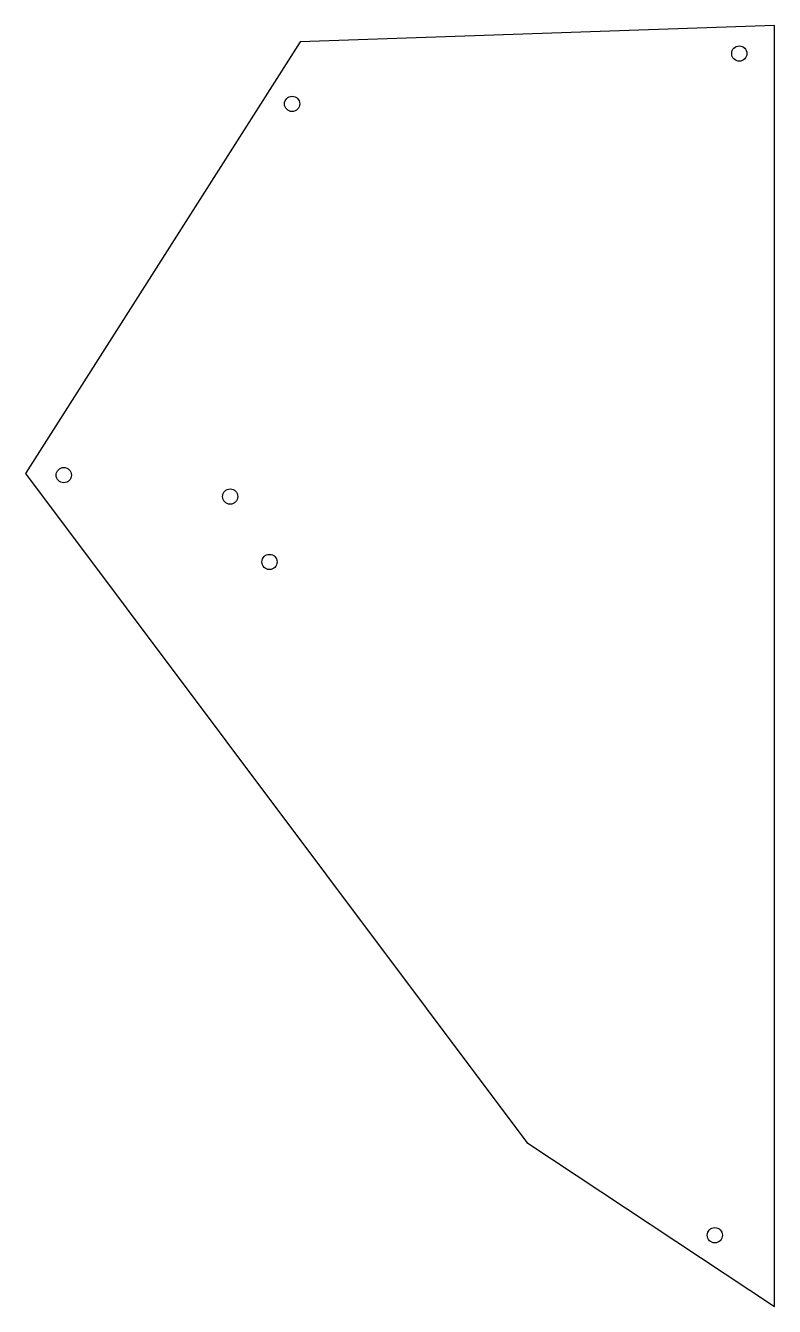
# Model space of a CAD drawing. Header units: millimetres. Extents: x -98 to 0, y 0 to 168.
import ezdxf

# ---------------------------------------------------------------- set-up
doc = ezdxf.new("R2010")
doc.units = ezdxf.units.MM

msp = doc.modelspace()

# ---------------------------------------------------------------- linework, layer by layer
msp.add_lwpolyline([(-32.45, 21.5), (0, 0), (0, 167.89), (-62.18, 165.78), (-98.16, 109.19)], close=True)
for centre in [(-4.6, 164.22), (-63.23, 157.62), (-93.16, 108.97), (-71.35, 106.15), (-66.19, 97.58), (-7.81, 9.32)]:
    msp.add_circle(centre, 1)

doc.saveas('drawing.dxf')
